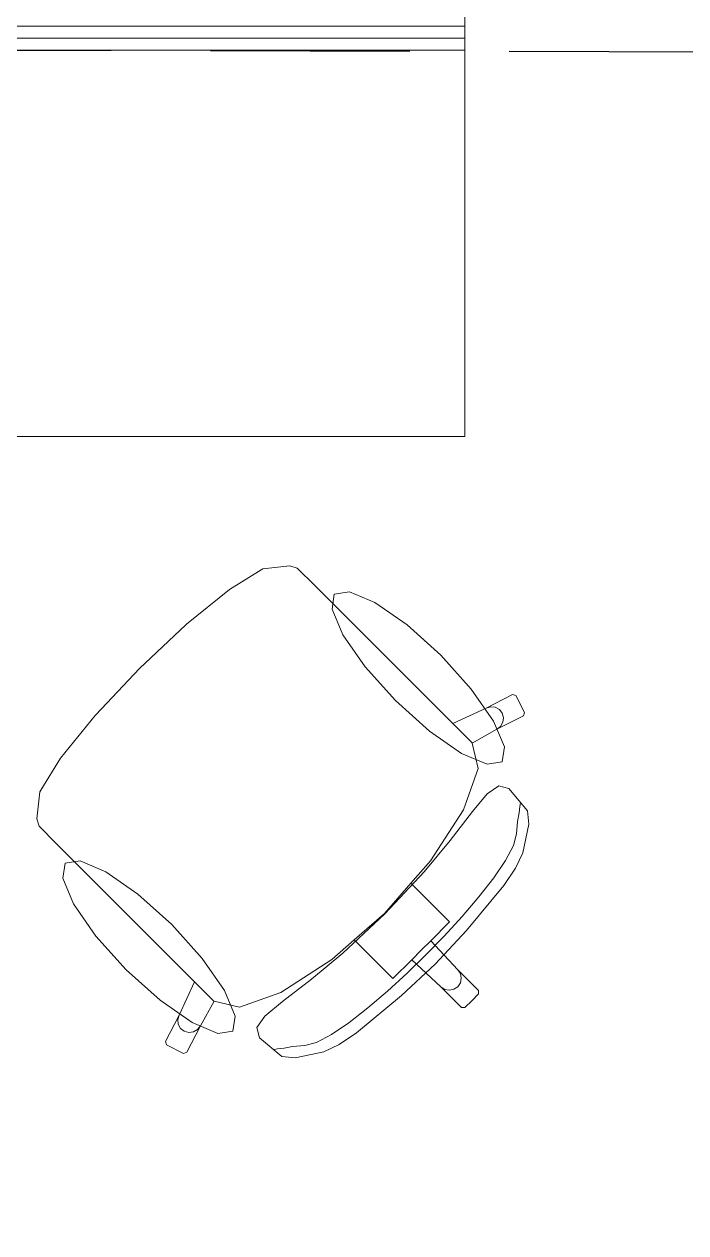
# Model space of a CAD drawing. Header units: inches. Extents: x -19 to 5698, y -728 to 92.
# Drawn here: x 313.461 to 314.292, y 10.773 to 12.291 of the extents above; entities that cross this region are included whole.
import ezdxf

# ---------------------------------------------------------------- set-up
doc = ezdxf.new("R2010")
doc.units = ezdxf.units.IN
doc.header["$MEASUREMENT"] = 0
doc.linetypes.add('HIDDEN', pattern=[0.375, 0.25, -0.125])
doc.layers.add('00 conduct tomacorr', color=120, linetype='HIDDEN', lineweight=30)
doc.layers.add('Interior - Mobiliario', color=7, linetype='Continuous')

msp = doc.modelspace()

# ---------------------------------------------------------------- linework, layer by layer
at = {"layer": '00 conduct tomacorr'}
msp.add_line((304.6953, 12.2783, -0.0007), (316.3338, 12.2514, -0.0007), dxfattribs=at)
at = {"layer": 'Interior - Mobiliario', "color": 175, "linetype": 'Continuous', "lineweight": 13}
for p, q in [((312.7295, 12.2881), (314.0145, 12.2881)), ((314.0145, 12.2881), (314.0145, 12.2581)), ((314.0145, 12.2581), (312.7295, 12.2581)), ((313.7609, 11.6066), (313.7949, 11.6106)), ((313.7949, 11.6106), (313.8041, 11.6077)), ((313.7188, 11.5808), (313.7588, 11.6057)), ((313.7588, 11.6057), (313.7609, 11.6066)), ((313.8041, 11.6077), (313.8261, 11.5858)), ((313.6651, 11.5372), (313.7188, 11.5808)), ((313.8261, 11.5858), (313.8516, 11.5603)), ((313.8516, 11.5603), (313.9995, 11.4124)), ((313.6059, 11.4817), (313.6643, 11.5365)), ((313.6643, 11.5365), (313.6651, 11.5372)), ((313.6059, 11.4817), (313.5511, 11.4234)), ((314.0412, 11.432), (314.0743, 11.449)), ((314.0743, 11.449), (314.0784, 11.4477)), ((314.0784, 11.4477), (314.0892, 11.4263)), ((313.9995, 11.4124), (314.0412, 11.432)), ((314.0412, 11.432), (314.0469, 11.4336)), ((314.0469, 11.4336), (314.0527, 11.4329)), ((314.0527, 11.4329), (314.0578, 11.4301)), ((314.0578, 11.4301), (314.0614, 11.4255)), ((313.5504, 11.4225), (313.5068, 11.3689)), ((313.5511, 11.4234), (313.5504, 11.4225)), ((314.0237, 11.3882), (313.9995, 11.4124)), ((314.0879, 11.4223), (314.0547, 11.4053)), ((314.0623, 11.4141), (314.0594, 11.4089)), ((314.0614, 11.4255), (314.063, 11.4199)), ((314.063, 11.4199), (314.0623, 11.4141)), ((314.0892, 11.4263), (314.0879, 11.4223)), ((314.0547, 11.4053), (314.0237, 11.388)), ((314.0594, 11.4089), (314.0547, 11.4053)), ((314.0237, 11.3882), (314.0237, 11.388)), ((314.0237, 11.388), (314.0312, 11.356)), ((313.5068, 11.3689), (313.4819, 11.3288)), ((314.0312, 11.356), (314.0129, 11.304)), ((313.481, 11.3267), (313.477, 11.2928)), ((313.4819, 11.3288), (313.481, 11.3267)), ((314.024, 11.302), (314.0426, 11.3243)), ((314.0426, 11.3243), (314.0569, 11.3343)), ((314.0569, 11.3343), (314.0698, 11.3309)), ((314.0698, 11.3309), (314.093, 11.303)), ((314.0826, 11.3003), (314.0834, 11.3083)), ((314.0834, 11.3083), (314.0842, 11.3128)), ((313.477, 11.2928), (313.4799, 11.2835)), ((314.0129, 11.304), (313.9715, 11.2402)), ((313.9961, 11.2658), (314.024, 11.302)), ((314.0806, 11.2895), (314.0826, 11.3003)), ((314.093, 11.303), (314.0949, 11.2863)), ((313.4799, 11.2835), (313.5019, 11.2615)), ((314.0794, 11.2741), (314.0806, 11.2895)), ((314.0949, 11.2863), (314.0871, 11.2501)), ((313.5019, 11.2615), (313.5274, 11.236)), ((313.9633, 11.2265), (313.9961, 11.2658)), ((314.0755, 11.2594), (314.0794, 11.2741)), ((314.0655, 11.2405), (314.0755, 11.2594)), ((314.0871, 11.2501), (314.0782, 11.2309)), ((313.5274, 11.236), (313.6752, 11.0882)), ((313.9715, 11.2402), (313.9467, 11.2121)), ((314.0507, 11.2187), (314.0655, 11.2405)), ((314.0782, 11.2309), (314.0633, 11.2092)), ((313.9139, 11.1738), (313.9633, 11.2265)), ((314.0321, 11.1949), (314.0507, 11.2187)), ((313.9467, 11.2121), (313.9134, 11.1742)), ((313.9467, 11.2121), (313.9741, 11.1847)), ((314.0633, 11.2092), (314.0164, 11.1525)), ((313.9741, 11.1847), (313.9952, 11.1636)), ((314.011, 11.1701), (314.0321, 11.1949)), ((313.9139, 11.1738), (313.8611, 11.1243)), ((313.8756, 11.1409), (313.9134, 11.1742)), ((313.9884, 11.1455), (314.011, 11.1701)), ((313.9952, 11.1636), (313.9716, 11.1399)), ((313.8474, 11.1161), (313.8756, 11.1409)), ((313.8756, 11.1409), (313.9029, 11.1135)), ((313.9716, 11.1399), (313.9597, 11.128)), ((313.9656, 11.122), (313.9884, 11.1455)), ((313.9716, 11.1399), (314.0056, 11.1034)), ((314.0164, 11.1525), (313.9773, 11.1103)), ((313.8611, 11.1243), (313.8218, 11.0916)), ((313.9477, 11.116), (313.9597, 11.128)), ((313.7836, 11.0748), (313.8474, 11.1161)), ((313.9029, 11.1135), (313.9241, 11.0924)), ((313.9241, 11.0924), (313.9477, 11.116)), ((313.9351, 11.0712), (313.9773, 11.1103)), ((313.9656, 11.122), (313.9421, 11.0992)), ((313.9477, 11.116), (313.9842, 11.082)), ((313.9421, 11.0992), (313.9175, 11.0767)), ((314.0056, 11.1034), (314.0088, 11.0985)), ((314.0056, 11.1034), (314.0317, 11.0773)), ((314.0088, 11.0985), (314.0099, 11.0928)), ((313.6752, 11.0882), (313.6556, 11.0464)), ((313.6995, 11.0639), (313.6752, 11.0882)), ((313.8218, 11.0916), (313.7856, 11.0637)), ((313.9842, 11.082), (313.9891, 11.0788)), ((313.9842, 11.082), (314.0103, 11.056)), ((313.9891, 11.0788), (313.9948, 11.0777)), ((313.9948, 11.0777), (314.0006, 11.0789)), ((314.0006, 11.0789), (314.0055, 11.0821)), ((314.0088, 11.087), (314.0055, 11.0821)), ((314.0099, 11.0928), (314.0088, 11.087)), ((313.6824, 11.0329), (313.6997, 11.0639)), ((313.6995, 11.0639), (313.6997, 11.0639)), ((313.6997, 11.0639), (313.7316, 11.0564)), ((313.7316, 11.0564), (313.7836, 11.0748)), ((313.7856, 11.0637), (313.7634, 11.045)), ((313.8784, 11.0244), (313.9351, 11.0712)), ((313.9175, 11.0767), (313.8927, 11.0555)), ((314.0146, 11.056), (314.0231, 11.0645)), ((314.0317, 11.073), (314.0231, 11.0645)), ((314.0317, 11.0773), (314.0317, 11.073)), ((313.8927, 11.0555), (313.8689, 11.0369)), ((314.0103, 11.056), (314.0146, 11.056)), ((313.6556, 11.0464), (313.6387, 11.0133)), ((313.6556, 11.0464), (313.654, 11.0408)), ((313.654, 11.0408), (313.6547, 11.0349)), ((313.6547, 11.0349), (313.6575, 11.0298)), ((313.6654, 10.9998), (313.6824, 11.0329)), ((313.6787, 11.0283), (313.6824, 11.0329)), ((313.7634, 11.045), (313.7533, 11.0307)), ((313.8689, 11.0369), (313.8471, 11.0221)), ((313.6575, 11.0298), (313.6621, 11.0262)), ((313.6621, 11.0262), (313.6678, 11.0247)), ((313.6678, 11.0247), (313.6736, 11.0254)), ((313.6736, 11.0254), (313.6787, 11.0283)), ((313.7533, 11.0307), (313.7567, 11.0178)), ((313.7567, 11.0178), (313.7846, 10.9946)), ((313.8471, 11.0221), (313.8283, 11.0121)), ((313.8567, 11.0095), (313.8784, 11.0244)), ((313.6387, 11.0133), (313.64, 11.0093)), ((313.64, 11.0093), (313.6613, 10.9984)), ((313.7793, 11.0042), (313.7748, 11.0034)), ((313.7874, 11.005), (313.7793, 11.0042)), ((313.7981, 11.0071), (313.7874, 11.005)), ((313.8135, 11.0082), (313.7981, 11.0071)), ((313.8283, 11.0121), (313.8135, 11.0082)), ((313.8375, 11.0005), (313.8567, 11.0095)), ((313.6613, 10.9984), (313.6654, 10.9998)), ((313.7846, 10.9946), (313.8014, 10.9927)), ((313.8014, 10.9927), (313.8375, 11.0005))]:
    msp.add_line(p, q, dxfattribs=at)
at = {"layer": 'Interior - Mobiliario', "color": 175, "linetype": 'Continuous', "lineweight": 13, "flags": 128}
for points in [[(312.7145, 12.2731), (312.7145, 13.7731), (313.3145, 13.7731), (313.3145, 12.7731), (314.0145, 12.7731), (314.0145, 12.2731)], [(312.7145, 12.2731), (312.7145, 10.7731), (313.3145, 10.7731), (313.3145, 11.7731), (314.0145, 11.7731), (314.0145, 12.2731)], [(313.9844, 11.4982), (314.0225, 11.4557), (314.0505, 11.4154), (314.0641, 11.3833), (314.0613, 11.3644), (314.0424, 11.3615), (314.0103, 11.3751), (313.9699, 11.4031), (313.9274, 11.4413), (313.8893, 11.4838), (313.8613, 11.5241), (313.8477, 11.5562), (313.8505, 11.5751), (313.8695, 11.578), (313.9015, 11.5644), (313.9419, 11.5363)], [(313.5894, 11.1033), (313.6319, 11.0651), (313.6723, 11.0371), (313.7044, 11.0235), (313.7233, 11.0264), (313.7261, 11.0453), (313.7125, 11.0773), (313.6845, 11.1177), (313.6464, 11.1602), (313.6039, 11.1983), (313.5635, 11.2264), (313.5315, 11.24), (313.5125, 11.2371), (313.5097, 11.2182), (313.5233, 11.1861), (313.5513, 11.1457)]]:
    msp.add_lwpolyline(points, close=True, dxfattribs=at)

doc.saveas('drawing.dxf')
